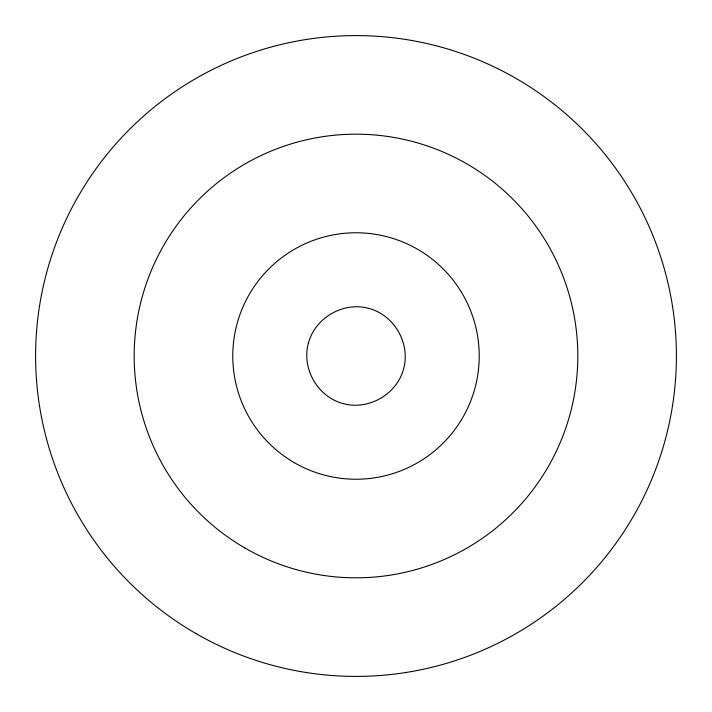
<?xml version="1.0" encoding="UTF-8"?>
<svg xmlns="http://www.w3.org/2000/svg" width="712" height="712" viewBox="0 0 712 712"><rect width="100%" height="100%" fill="white"/><g stroke="black" fill="none" stroke-linecap="round" stroke-linejoin="round"><path stroke-width="1.07" d="M308.385 343.246C301.398 368.683 317.721 396.94 343.246 403.615C368.683 410.602 396.94 394.279 403.615 368.754C410.602 343.317 394.279 315.06 368.754 308.385C343.317 301.398 315.06 317.721 308.385 343.246M245.088 548.098A221.815 221.815 0 0 0 577.815 356A221.815 221.815 0 0 0 245.088 163.902A221.815 221.815 0 0 0 245.088 548.098M195.8 633.475A320.4 320.4 0 0 0 676.4 356A320.4 320.4 0 0 0 195.8 78.525A320.4 320.4 0 0 0 195.8 633.475M294.385 462.72A123.229 123.229 0 0 0 479.229 356A123.229 123.229 0 0 0 294.385 249.28A123.229 123.229 0 0 0 294.385 462.72"/></g></svg>
